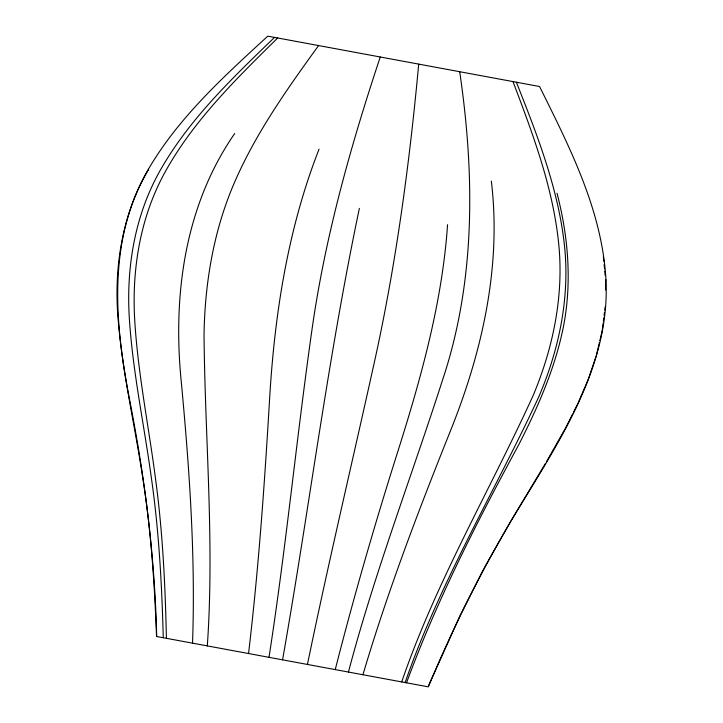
<?xml version="1.0" encoding="UTF-8"?>
<svg xmlns="http://www.w3.org/2000/svg" width="723" height="723" viewBox="0 0 723 723"><rect width="100%" height="100%" fill="white"/><g stroke="black" fill="none" stroke-linecap="round" stroke-linejoin="round"><path stroke-width="1.08" d="M605.522 289.977L605.639 279.882M192.535 643.154C195.626 556.032 189.408 469.037 181.328 382.35C172.598 296.24 184.41 206.064 234.713 133.511M207.311 645.892C214.559 542.178 204.971 438.5 204.031 334.812C204.853 283.66 213.366 232.291 233.393 185.016C254.776 134.595 286.642 89.706 318.581 45.567M447.564 224.708C442.304 301.274 421.708 375.626 398.771 448.522C375.544 521.608 354.171 595.282 335.237 669.606M418.707 64.121C409.317 165.567 395.734 266.733 373.475 366.218C351.486 465.63 327.989 564.717 307.438 664.455M248.54 653.538C258.59 568.865 264.573 483.804 269.616 398.707C274.641 313.809 287.89 228.676 319.069 149.146M603.118 323.28L602.151 330.98L599.846 340.678M603.389 321.084L603.804 317.786M604.085 315.589L604.5 312.291M604.771 310.095L605.187 306.796M269.001 657.324C285.974 548.215 296.52 438.255 312.083 328.965C325.278 236.186 350.7 145.748 380.262 57M282.566 659.837C309.101 509.507 327.971 357.822 359.376 208.36M596.276 355.761L599.34 342.829M348.432 672.047C374.631 572.715 411.468 476.755 442.856 379.069C475.788 280.009 474.686 173.945 459.701 71.722M362.928 674.74C387.338 592.282 417.984 511.911 449.932 432.128C481.952 352.86 501.681 266.859 491.333 181.075M595.915 356.819L587.989 380.099L578.102 403.063M401.717 681.925C435.806 582.214 489.462 491.251 533.023 395.788C552.941 348.459 563.75 296.755 558.852 245.332C553.384 188.477 533.086 134.605 512.978 81.591M405.115 682.557C439.738 582.792 494.442 492.182 538.78 396.855C559.024 349.634 569.887 297.813 564.555 246.389C558.554 189.218 537.325 135.273 516.385 82.223M406.525 682.819C436.819 600.307 476.891 522.024 518.671 444.871C538.31 406.48 555.906 366.498 563.958 323.895C571.902 280.488 568.115 235.743 556.999 193.24M428.531 685.82L460.244 615.156L483.759 568.847M148.685 169.318C107.158 238.572 114.659 322.711 129.363 398.59C144.754 477.044 154.812 556.538 156.71 636.52M572.706 413.918L565.748 427.727L546.362 461.861M573.701 411.947L577.677 404.058M484.274 567.862L510.321 522.024M545.214 463.805L510.881 521.048M277.686 37.985C236.05 79.024 193.439 120.66 164.934 172.327C139.928 217.813 131.505 270.583 134.83 321.988C138.229 375.454 149.055 428.043 155.825 481.111C162.765 533.231 165.26 585.793 166.417 638.319M274.541 37.397C232.182 78.211 188.757 119.584 159.666 171.351C134.288 216.683 125.856 269.58 129.507 320.994C133.231 374.577 144.555 427.203 151.713 480.352C159.06 532.499 161.844 585.133 163.271 637.731M603.353 256.819L603.786 261.211M604.121 264.501L604.555 268.893M604.771 271.089L605.205 275.481M605.964 279.937C610.095 360.605 565.458 431.676 525.124 497.813C487.6 557.993 455.662 621.455 428.287 686.85L156.53 636.484C154.532 583.714 151.098 530.926 142.91 478.716C134.885 425.404 122.512 372.707 118.084 318.879C113.746 267.438 122.178 214.27 148.369 169.254C178.735 117.262 223.904 76.475 267.79 36.15L539.557 86.516C569.823 147.555 602.187 210.601 605.964 279.937"/></g></svg>
